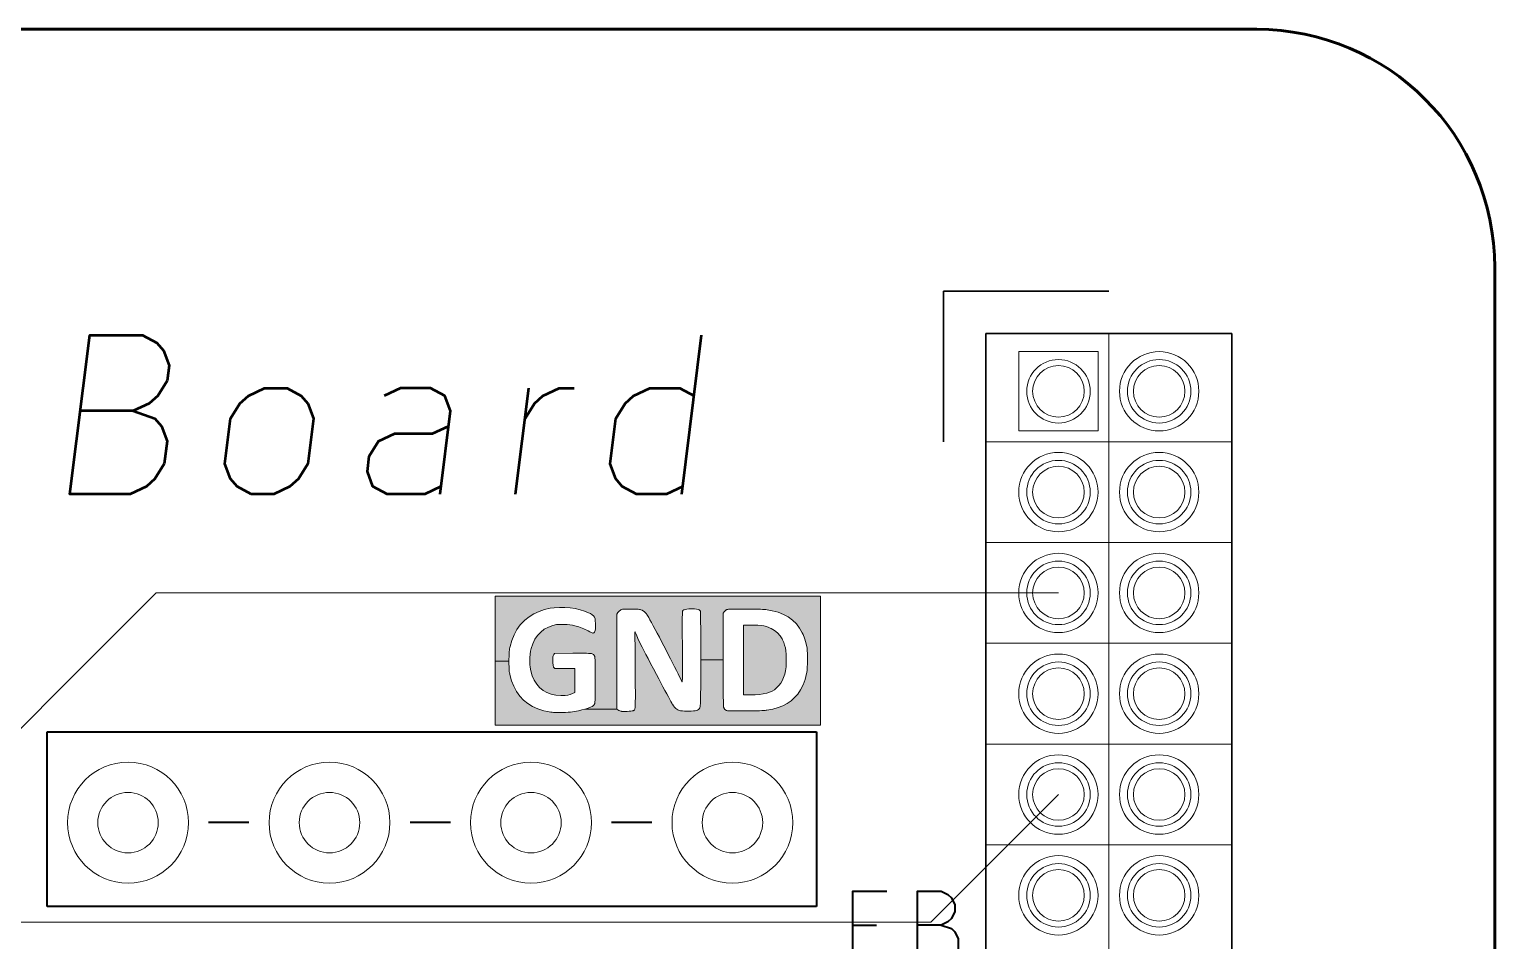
# Model space of a CAD drawing. Header units: millimetres. Extents: x 0 to 100, y -70 to 0.
# Drawn here: x 81.53 to 100, y -11.48 to 0 of the extents above; entities that cross this region are included whole.
import ezdxf

# ---------------------------------------------------------------- set-up
doc = ezdxf.new("R2010")
doc.units = ezdxf.units.MM
for name, color, linetype, lineweight, true_color in [('application board F.Cu', 8, 'Continuous', 18, 0x777779), ('application board F.Silkscreen', 18, 'Continuous', 40, 0x000000), ('application board pcb edge', 18, 'Continuous', 60, 0x000000), ('GPIO connector frame', 18, 'Continuous', 35, 0x000000), ('GPIO connector holes', 18, 'Continuous', 5, 0x000000)]:
    doc.layers.add(name, color=color, linetype=linetype, lineweight=lineweight, true_color=true_color)

msp = doc.modelspace()

# ---------------------------------------------------------------- hatches: boundary and pattern name
at = {"layer": 'application board F.Silkscreen', "lineweight": 0, "transparency": 33554687}
for points in [[(91.500373, -7.140269), (91.500373, -8.764467), (87.399628, -8.764467), (87.399628, -7.959471), (87.572708, -7.959471), (87.572788, -7.998028), (87.573096, -8.028721), (87.573732, -8.053153), (87.574795, -8.07293), (87.576384, -8.089656), (87.578601, -8.104937), (87.581544, -8.120376), (87.583189, -8.128065), (87.604337, -8.205742), (87.632262, -8.276847), (87.666879, -8.341296), (87.708106, -8.399008), (87.755857, -8.4499), (87.810049, -8.493889), (87.870599, -8.530893), (87.937421, -8.560829), (88.010431, -8.583614), (88.057048, -8.593796), (88.08038, -8.598096), (88.099429, -8.601363), (88.116061, -8.603719), (88.132142, -8.605284), (88.149535, -8.606181), (88.170108, -8.60653), (88.195725, -8.606454), (88.228252, -8.606074), (88.242506, -8.60588), (88.284353, -8.605024), (88.318851, -8.603628), (88.348114, -8.601541), (88.374256, -8.59861), (88.399391, -8.594683), (88.400195, -8.594541), (88.447143, -8.585357), (88.492411, -8.574915), (88.528627, -8.565217), (88.933856, -8.565217), (88.944156, -8.574813), (88.956085, -8.582271), (88.970778, -8.587117), (88.971384, -8.587223), (88.983952, -8.589604), (88.992449, -8.591728), (88.993047, -8.591947), (89.001948, -8.593284), (89.017984, -8.593691), (89.038878, -8.5933), (89.062354, -8.592242), (89.086134, -8.590648), (89.107943, -8.588651), (89.125504, -8.586381), (89.13654, -8.58397), (89.137472, -8.583612), (89.142232, -8.581797), (89.146452, -8.580297), (89.150161, -8.578563), (89.153389, -8.576046), (89.156167, -8.572196), (89.158525, -8.566464), (89.160491, -8.558301), (89.162098, -8.547158), (89.163373, -8.532485), (89.164348, -8.513732), (89.165052, -8.490352), (89.165515, -8.461794), (89.165767, -8.427509), (89.165839, -8.386947), (89.16576, -8.339561), (89.16556, -8.284799), (89.165269, -8.222113), (89.164916, -8.150955), (89.164605, -8.086273), (89.164261, -8.019826), (89.163863, -7.955931), (89.16342, -7.895243), (89.162939, -7.838413), (89.162427, -7.786093), (89.161894, -7.738935), (89.161345, -7.697592), (89.16079, -7.662716), (89.160235, -7.634958), (89.159689, -7.614971), (89.159159, -7.603407), (89.158849, -7.600774), (89.157611, -7.59268), (89.159437, -7.590119), (89.163094, -7.594195), (89.168699, -7.604876), (89.174984, -7.619715), (89.182775, -7.639109), (89.192179, -7.660984), (89.203465, -7.685871), (89.216901, -7.714303), (89.232756, -7.746812), (89.251298, -7.78393), (89.272795, -7.826191), (89.297516, -7.874125), (89.325729, -7.928266), (89.357702, -7.989147), (89.393704, -8.057298), (89.431595, -8.12872), (89.460068, -8.182238), (89.487676, -8.234005), (89.514038, -8.283312), (89.538771, -8.329454), (89.561496, -8.371721), (89.581829, -8.409407), (89.599391, -8.441803), (89.613799, -8.468202), (89.624672, -8.487896), (89.63163, -8.500178), (89.633077, -8.502607), (89.646083, -8.521711), (89.660897, -8.540335), (89.67453, -8.554752), (89.675807, -8.555901), (89.689037, -8.566558), (89.702435, -8.57472), (89.717496, -8.580703), (89.735715, -8.584822), (89.758586, -8.587393), (89.787605, -8.588733), (89.824264, -8.589156), (89.833233, -8.589158), (89.869952, -8.588806), (89.898592, -8.587665), (89.920533, -8.585462), (89.937154, -8.581921), (89.949832, -8.57677), (89.959947, -8.569733), (89.967148, -8.562529), (89.970428, -8.558933), (89.973376, -8.555586), (89.976009, -8.551991), (89.978346, -8.547648), (89.980403, -8.542059), (89.9822, -8.534727), (89.983752, -8.525152), (89.985079, -8.512837), (89.986198, -8.497282), (89.987126, -8.47799), (89.987881, -8.454462), (89.988481, -8.426199), (89.988944, -8.392704), (89.989287, -8.353478), (89.989528, -8.308022), (89.989685, -8.255838), (89.989775, -8.196428), (89.989816, -8.129293), (89.989826, -8.053936), (89.989823, -7.969857), (89.989822, -7.944066), (90.273938, -7.944066), (90.273947, -8.031689), (90.273978, -8.110335), (90.274037, -8.180499), (90.27413, -8.242675), (90.274263, -8.297356), (90.274443, -8.345036), (90.274676, -8.386209), (90.274968, -8.42137), (90.275324, -8.451013), (90.275751, -8.47563), (90.276256, -8.495717), (90.276843, -8.511767), (90.277521, -8.524275), (90.278293, -8.533733), (90.279168, -8.540637), (90.28015, -8.54548), (90.281246, -8.548756), (90.281449, -8.549203), (90.295536, -8.568075), (90.316993, -8.581745), (90.325616, -8.585004), (90.332764, -8.585783), (90.348376, -8.586437), (90.371445, -8.586956), (90.400967, -8.58733), (90.435934, -8.58755), (90.475342, -8.587605), (90.518183, -8.587487), (90.555686, -8.587248), (90.611517, -8.586735), (90.658827, -8.586133), (90.698567, -8.585411), (90.731686, -8.584533), (90.759134, -8.583467), (90.781862, -8.582178), (90.800819, -8.580632), (90.816956, -8.578797), (90.824666, -8.577699), (90.898832, -8.563677), (90.965341, -8.545255), (91.025128, -8.522014), (91.07913, -8.493535), (91.128282, -8.4594), (91.169115, -8.423527), (91.212767, -8.374847), (91.249877, -8.32006), (91.280596, -8.258855), (91.305078, -8.190921), (91.323473, -8.115946), (91.325836, -8.103415), (91.330215, -8.072411), (91.333535, -8.034881), (91.335779, -7.992964), (91.336932, -7.948798), (91.336975, -7.904521), (91.335893, -7.86227), (91.333667, -7.824183), (91.330282, -7.792398), (91.328387, -7.780781), (91.315711, -7.723192), (91.300211, -7.671751), (91.280873, -7.623312), (91.270753, -7.601866), (91.236406, -7.542107), (91.195628, -7.489115), (91.14834, -7.442842), (91.094468, -7.403237), (91.033933, -7.37025), (90.96666, -7.343832), (90.892572, -7.323933), (90.825631, -7.312303), (90.809306, -7.310351), (90.791034, -7.308727), (90.769831, -7.3074), (90.74471, -7.306343), (90.714688, -7.305526), (90.678778, -7.30492), (90.635995, -7.304495), (90.585355, -7.304223), (90.548584, -7.304116), (90.497161, -7.304016), (90.454345, -7.303983), (90.419272, -7.30405), (90.391078, -7.304252), (90.368899, -7.304622), (90.351871, -7.305193), (90.339129, -7.306), (90.329811, -7.307077), (90.323053, -7.308456), (90.317989, -7.310172), (90.313757, -7.312259), (90.311836, -7.313362), (90.297723, -7.324217), (90.285499, -7.337647), (90.284608, -7.338922), (90.273938, -7.354756), (90.273938, -7.944066), (89.989822, -7.944066), (89.989821, -7.924108), (89.989818, -7.836829), (89.989805, -7.758524), (89.989773, -7.6887), (89.989715, -7.62686), (89.989623, -7.572508), (89.989491, -7.52515), (89.98931, -7.48429), (89.989073, -7.449433), (89.988773, -7.420082), (89.988401, -7.395744), (89.987952, -7.375922), (89.987416, -7.36012), (89.986786, -7.347844), (89.986055, -7.338599), (89.985216, -7.331887), (89.984261, -7.327216), (89.983182, -7.324087), (89.981972, -7.322008), (89.980658, -7.320516), (89.970398, -7.312988), (89.956046, -7.307557), (89.93629, -7.303987), (89.909813, -7.302046), (89.875302, -7.301498), (89.873807, -7.301502), (89.839697, -7.302264), (89.813433, -7.304533), (89.793465, -7.308622), (89.778244, -7.314847), (89.766483, -7.323283), (89.764874, -7.32486), (89.763458, -7.326879), (89.762225, -7.329912), (89.761163, -7.334529), (89.760265, -7.341302), (89.759519, -7.350802), (89.758916, -7.3636), (89.758446, -7.380267), (89.7581, -7.401373), (89.757866, -7.427491), (89.757735, -7.459191), (89.757698, -7.497043), (89.757744, -7.54162), (89.757864, -7.593492), (89.758048, -7.65323), (89.758285, -7.721405), (89.75851, -7.783152), (89.758783, -7.858559), (89.759013, -7.925031), (89.759189, -7.983102), (89.759301, -8.033308), (89.759341, -8.076184), (89.759299, -8.112264), (89.759165, -8.142083), (89.75893, -8.166177), (89.758586, -8.18508), (89.758121, -8.199328), (89.757527, -8.209455), (89.756795, -8.215996), (89.755915, -8.219488), (89.754878, -8.220463), (89.753674, -8.219458), (89.752293, -8.217007), (89.75093, -8.214089), (89.738955, -8.188502), (89.723566, -8.15665), (89.705154, -8.119287), (89.684115, -8.077165), (89.66084, -8.031037), (89.635724, -7.981657), (89.609159, -7.929778), (89.58154, -7.876154), (89.55326, -7.821536), (89.524712, -7.766678), (89.49629, -7.712334), (89.468387, -7.659257), (89.441397, -7.608199), (89.415712, -7.559914), (89.391728, -7.515156), (89.369836, -7.474676), (89.35043, -7.439229), (89.333904, -7.409567), (89.320652, -7.386444), (89.311066, -7.370612), (89.307551, -7.365357), (89.283228, -7.339003), (89.252668, -7.319374), (89.236913, -7.31266), (89.22803, -7.30995), (89.216915, -7.307884), (89.202218, -7.306373), (89.182589, -7.305325), (89.156676, -7.304653), (89.12313, -7.304265), (89.10896, -7.304179), (89.074478, -7.304032), (89.048056, -7.304072), (89.028286, -7.304422), (89.013759, -7.305207), (89.003066, -7.306549), (88.994796, -7.308573), (88.987542, -7.311403), (88.979893, -7.315162), (88.979061, -7.31559), (88.960293, -7.327946), (88.947364, -7.343787), (88.94483, -7.348298), (88.933856, -7.369051), (88.933856, -8.565217), (88.528627, -8.565217), (88.534415, -8.563667), (88.571574, -8.552066), (88.602305, -8.540566), (88.623, -8.530764), (88.63863, -8.51856), (88.650223, -8.503078), (88.650228, -8.503069), (88.652088, -8.499038), (88.653673, -8.494307), (88.655003, -8.488132), (88.656103, -8.479765), (88.656993, -8.468461), (88.657695, -8.453473), (88.658232, -8.434056), (88.658625, -8.409464), (88.658897, -8.37895), (88.659069, -8.341768), (88.659164, -8.297173), (88.659203, -8.244418), (88.65921, -8.198602), (88.659198, -8.139196), (88.659149, -8.088513), (88.65904, -8.045807), (88.658848, -8.010332), (88.658551, -7.98134), (88.658128, -7.958085), (88.657556, -7.939819), (88.656812, -7.925797), (88.655875, -7.915271), (88.654722, -7.907495), (88.65333, -7.901721), (88.651679, -7.897203), (88.650131, -7.893945), (88.646271, -7.886425), (88.642469, -7.88009), (88.637929, -7.874842), (88.631858, -7.870585), (88.62346, -7.867223), (88.611941, -7.86466), (88.596504, -7.8628), (88.576356, -7.861546), (88.5507, -7.860802), (88.518743, -7.860471), (88.479689, -7.860459), (88.432743, -7.860668), (88.377971, -7.860996), (88.146453, -7.862398), (88.136539, -7.875678), (88.131948, -7.883234), (88.12882, -7.892711), (88.126778, -7.906217), (88.125445, -7.92586), (88.124846, -7.940922), (88.124958, -7.980198), (88.128222, -8.011354), (88.134588, -8.034083), (88.141787, -8.045889), (88.144773, -8.048385), (88.149421, -8.050327), (88.15684, -8.051784), (88.168136, -8.052824), (88.184417, -8.053515), (88.206791, -8.053925), (88.236364, -8.054123), (88.274245, -8.054176), (88.403505, -8.054176), (88.403505, -8.356226), (88.37391, -8.368028), (88.342863, -8.378983), (88.312578, -8.386315), (88.280039, -8.390523), (88.24223, -8.392107), (88.2283, -8.39214), (88.163939, -8.387747), (88.104586, -8.375385), (88.050465, -8.35526), (88.001799, -8.327578), (87.958814, -8.292544), (87.921734, -8.250363), (87.890782, -8.201242), (87.866183, -8.145385), (87.84816, -8.082998), (87.839636, -8.035964), (87.836353, -8.000623), (87.835346, -7.95982), (87.836469, -7.916512), (87.839577, -7.873654), (87.844525, -7.834201), (87.851165, -7.801108), (87.851234, -7.800839), (87.871428, -7.739504), (87.898568, -7.684158), (87.932279, -7.635156), (87.972181, -7.592853), (88.017898, -7.557603), (88.06905, -7.529762), (88.125261, -7.509684), (88.171774, -7.499735), (88.198604, -7.497048), (88.23182, -7.496009), (88.268601, -7.496497), (88.306124, -7.498389), (88.341568, -7.501563), (88.372109, -7.505899), (88.386932, -7.509014), (88.451545, -7.528106), (88.515849, -7.553375), (88.570245, -7.579421), (88.593947, -7.591529), (88.610794, -7.599752), (88.622328, -7.604591), (88.630089, -7.606545), (88.635617, -7.606114), (88.640452, -7.603799), (88.642089, -7.602752), (88.651406, -7.592518), (88.658016, -7.575437), (88.66203, -7.550893), (88.663557, -7.518273), (88.663045, -7.485467), (88.66114, -7.452173), (88.657308, -7.426439), (88.65034, -7.406384), (88.63903, -7.390124), (88.622169, -7.375778), (88.598551, -7.361464), (88.576021, -7.349788), (88.526536, -7.328871), (88.46998, -7.311623), (88.408094, -7.298244), (88.342618, -7.288931), (88.275294, -7.283886), (88.207862, -7.283306), (88.142063, -7.287391), (88.090977, -7.294287), (88.020022, -7.31054), (87.951334, -7.33421), (87.886358, -7.3646), (87.826538, -7.401018), (87.773319, -7.442769), (87.763626, -7.451669), (87.715387, -7.503626), (87.673305, -7.562532), (87.637618, -7.627939), (87.608562, -7.699404), (87.586377, -7.77648), (87.583547, -7.789001), (87.580131, -7.80552), (87.57751, -7.820853), (87.575581, -7.836621), (87.574242, -7.854446), (87.57339, -7.875949), (87.57292, -7.902753), (87.57273, -7.936478), (87.572708, -7.959471), (87.399628, -7.959471), (87.399628, -7.140269)], [(90.611326, -7.504967), (90.665506, -7.505629), (90.711763, -7.507661), (90.751575, -7.511302), (90.786424, -7.516795), (90.817787, -7.524379), (90.847146, -7.534296), (90.875979, -7.546788), (90.880053, -7.548753), (90.919777, -7.572747), (90.957126, -7.604067), (90.989958, -7.640574), (91.016131, -7.680127), (91.02117, -7.689808), (91.036468, -7.723639), (91.04821, -7.756621), (91.056839, -7.790861), (91.062798, -7.828465), (91.06653, -7.87154), (91.06828, -7.913951), (91.068544, -7.976187), (91.065657, -8.030943), (91.059347, -8.079759), (91.04934, -8.124179), (91.035362, -8.165744), (91.017142, -8.205996), (91.016198, -8.207839), (90.998128, -8.237131), (90.974463, -8.266994), (90.947451, -8.295095), (90.91934, -8.319099), (90.892378, -8.336673), (90.891763, -8.336996), (90.858926, -8.35173), (90.82178, -8.363602), (90.779403, -8.37276), (90.730872, -8.379351), (90.675265, -8.383522), (90.611659, -8.38542), (90.587649, -8.385575), (90.529642, -8.385645), (90.529642, -7.504884)]]:
    msp.add_hatch(color=256, dxfattribs=at).paths.add_polyline_path(points, flags=0)

# ---------------------------------------------------------------- linework, layer by layer
at = {"layer": 'application board F.Cu', "flags": 128}
for points in [[(95, -4.06), (95, -5.06), (94, -5.06), (94, -4.06), (95, -4.06)], [(83.124, -7.1), (80.23, -9.994)], [(94.5, -7.1), (83.124, -7.1)], [(94.5, -9.64), (92.89, -11.25)], [(92.89, -11.25), (68.786, -11.25)]]:
    msp.add_lwpolyline(points, dxfattribs=at)
at = {"layer": 'application board F.Cu'}
for centre, radius in [((95.77, -4.56), 0.5), ((94.5, -4.56), 0.325), ((95.77, -4.56), 0.325), ((94.5, -5.83), 0.5), ((95.77, -5.83), 0.5), ((94.5, -5.83), 0.325), ((95.77, -5.83), 0.325), ((94.5, -7.1), 0.5), ((95.77, -7.1), 0.5), ((94.5, -7.1), 0.325), ((95.77, -7.1), 0.325), ((94.5, -8.37), 0.5), ((95.77, -8.37), 0.5), ((94.5, -8.37), 0.325), ((95.77, -8.37), 0.325), ((82.77, -9.994), 0.762), ((85.31, -9.994), 0.762), ((87.85, -9.994), 0.762), ((90.39, -9.994), 0.762), ((94.5, -9.64), 0.5), ((95.77, -9.64), 0.5), ((94.5, -9.64), 0.325), ((95.77, -9.64), 0.325), ((82.77, -9.994), 0.381), ((85.31, -9.994), 0.381), ((87.85, -9.994), 0.381), ((90.39, -9.994), 0.381), ((94.5, -10.91), 0.5), ((95.77, -10.91), 0.5), ((94.5, -10.91), 0.325), ((95.77, -10.91), 0.325)]:
    msp.add_circle(centre, radius, dxfattribs=at)
at = {"layer": 'application board F.Silkscreen', "lineweight": 50, "flags": 128}
for points in [[(82.834464, -4.807142), (83.108273, -4.90238), (83.191607, -4.997619), (83.263035, -5.188095), (83.227321, -5.473809), (83.108273, -5.664285), (83.00113, -5.759523), (82.79875, -5.854761), (82.036845, -5.854761), (82.286845, -3.854761), (82.953511, -3.854761), (83.132083, -3.95), (83.215416, -4.045238), (83.286845, -4.235714), (83.263035, -4.42619), (83.143988, -4.616666), (83.036845, -4.711904), (82.834464, -4.807142), (82.167797, -4.807142)], [(89.75113, -5.854761), (90.00113, -3.854761)], [(84.322559, -5.854761), (84.143988, -5.759523), (84.060654, -5.664285), (83.989226, -5.473809), (84.060654, -4.90238), (84.179702, -4.711904), (84.286845, -4.616666), (84.489226, -4.521428), (84.77494, -4.521428), (84.953511, -4.616666), (85.036845, -4.711904), (85.108273, -4.90238), (85.036845, -5.473809), (84.917797, -5.664285), (84.810654, -5.759523), (84.608273, -5.854761), (84.322559, -5.854761)], [(86.703511, -5.854761), (86.834464, -4.807142), (86.763035, -4.616666), (86.584464, -4.521428), (86.203511, -4.521428), (86.00113, -4.616666)], [(87.655892, -5.854761), (87.822559, -4.521428)], [(87.77494, -4.90238), (87.893988, -4.711904), (88.00113, -4.616666), (88.203511, -4.521428), (88.393988, -4.521428)], [(89.763035, -5.759523), (89.560654, -5.854761), (89.179702, -5.854761), (89.00113, -5.759523), (88.917797, -5.664285), (88.846369, -5.473809), (88.917797, -4.90238), (89.036845, -4.711904), (89.143988, -4.616666), (89.346369, -4.521428), (89.727321, -4.521428), (89.905892, -4.616666)], [(86.715416, -5.759523), (86.513035, -5.854761), (86.036845, -5.854761), (85.858273, -5.759523), (85.786845, -5.569047), (85.810654, -5.378571), (85.929702, -5.188095), (86.132083, -5.092857), (86.608273, -5.092857), (86.810654, -4.997619)]]:
    msp.add_lwpolyline(points, dxfattribs=at)
at = {"layer": 'application board F.Silkscreen', "lineweight": 0, "flags": 128}
for points in [[(91.500373, -7.140269), (91.500373, -8.764467), (87.399628, -8.764467), (87.399628, -7.959471), (87.572708, -7.959471), (87.572788, -7.998028), (87.573096, -8.028721), (87.573732, -8.053153), (87.574795, -8.07293), (87.576384, -8.089656), (87.578601, -8.104937), (87.581544, -8.120376), (87.583189, -8.128065), (87.604337, -8.205742), (87.632262, -8.276847), (87.666879, -8.341296), (87.708106, -8.399008), (87.755857, -8.4499), (87.810049, -8.493889), (87.870599, -8.530893), (87.937421, -8.560829), (88.010431, -8.583614), (88.057048, -8.593796), (88.08038, -8.598096), (88.099429, -8.601363), (88.116061, -8.603719), (88.132142, -8.605284), (88.149535, -8.606181), (88.170108, -8.60653), (88.195725, -8.606454), (88.228252, -8.606074), (88.242506, -8.60588), (88.284353, -8.605024), (88.318851, -8.603628), (88.348114, -8.601541), (88.374256, -8.59861), (88.399391, -8.594683), (88.400195, -8.594541), (88.447143, -8.585357), (88.492411, -8.574915), (88.528627, -8.565217), (88.933856, -8.565217), (88.944156, -8.574813), (88.956085, -8.582271), (88.970778, -8.587117), (88.971384, -8.587223), (88.983952, -8.589604), (88.992449, -8.591728), (88.993047, -8.591947), (89.001948, -8.593284), (89.017984, -8.593691), (89.038878, -8.5933), (89.062354, -8.592242), (89.086134, -8.590648), (89.107943, -8.588651), (89.125504, -8.586381), (89.13654, -8.58397), (89.137472, -8.583612), (89.142232, -8.581797), (89.146452, -8.580297), (89.150161, -8.578563), (89.153389, -8.576046), (89.156167, -8.572196), (89.158525, -8.566464), (89.160491, -8.558301), (89.162098, -8.547158), (89.163373, -8.532485), (89.164348, -8.513732), (89.165052, -8.490352), (89.165515, -8.461794), (89.165767, -8.427509), (89.165839, -8.386947), (89.16576, -8.339561), (89.16556, -8.284799), (89.165269, -8.222113), (89.164916, -8.150955), (89.164605, -8.086273), (89.164261, -8.019826), (89.163863, -7.955931), (89.16342, -7.895243), (89.162939, -7.838413), (89.162427, -7.786093), (89.161894, -7.738935), (89.161345, -7.697592), (89.16079, -7.662716), (89.160235, -7.634958), (89.159689, -7.614971), (89.159159, -7.603407), (89.158849, -7.600774), (89.157611, -7.59268), (89.159437, -7.590119), (89.163094, -7.594195), (89.168699, -7.604876), (89.174984, -7.619715), (89.182775, -7.639109), (89.192179, -7.660984), (89.203465, -7.685871), (89.216901, -7.714303), (89.232756, -7.746812), (89.251298, -7.78393), (89.272795, -7.826191), (89.297516, -7.874125), (89.325729, -7.928266), (89.357702, -7.989147), (89.393704, -8.057298), (89.431595, -8.12872), (89.460068, -8.182238), (89.487676, -8.234005), (89.514038, -8.283312), (89.538771, -8.329454), (89.561496, -8.371721), (89.581829, -8.409407), (89.599391, -8.441803), (89.613799, -8.468202), (89.624672, -8.487896), (89.63163, -8.500178), (89.633077, -8.502607), (89.646083, -8.521711), (89.660897, -8.540335), (89.67453, -8.554752), (89.675807, -8.555901), (89.689037, -8.566558), (89.702435, -8.57472), (89.717496, -8.580703), (89.735715, -8.584822), (89.758586, -8.587393), (89.787605, -8.588733), (89.824264, -8.589156), (89.833233, -8.589158), (89.869952, -8.588806), (89.898592, -8.587665), (89.920533, -8.585462), (89.937154, -8.581921), (89.949832, -8.57677), (89.959947, -8.569733), (89.967148, -8.562529), (89.970428, -8.558933), (89.973376, -8.555586), (89.976009, -8.551991), (89.978346, -8.547648), (89.980403, -8.542059), (89.9822, -8.534727), (89.983752, -8.525152), (89.985079, -8.512837), (89.986198, -8.497282), (89.987126, -8.47799), (89.987881, -8.454462), (89.988481, -8.426199), (89.988944, -8.392704), (89.989287, -8.353478), (89.989528, -8.308022), (89.989685, -8.255838), (89.989775, -8.196428), (89.989816, -8.129293), (89.989826, -8.053936), (89.989823, -7.969857), (89.989822, -7.944066), (90.273938, -7.944066), (90.273947, -8.031689), (90.273978, -8.110335), (90.274037, -8.180499), (90.27413, -8.242675), (90.274263, -8.297356), (90.274443, -8.345036), (90.274676, -8.386209), (90.274968, -8.42137), (90.275324, -8.451013), (90.275751, -8.47563), (90.276256, -8.495717), (90.276843, -8.511767), (90.277521, -8.524275), (90.278293, -8.533733), (90.279168, -8.540637), (90.28015, -8.54548), (90.281246, -8.548756), (90.281449, -8.549203), (90.295536, -8.568075), (90.316993, -8.581745), (90.325616, -8.585004), (90.332764, -8.585783), (90.348376, -8.586437), (90.371445, -8.586956), (90.400967, -8.58733), (90.435934, -8.58755), (90.475342, -8.587605), (90.518183, -8.587487), (90.555686, -8.587248), (90.611517, -8.586735), (90.658827, -8.586133), (90.698567, -8.585411), (90.731686, -8.584533), (90.759134, -8.583467), (90.781862, -8.582178), (90.800819, -8.580632), (90.816956, -8.578797), (90.824666, -8.577699), (90.898832, -8.563677), (90.965341, -8.545255), (91.025128, -8.522014), (91.07913, -8.493535), (91.128282, -8.4594), (91.169115, -8.423527), (91.212767, -8.374847), (91.249877, -8.32006), (91.280596, -8.258855), (91.305078, -8.190921), (91.323473, -8.115946), (91.325836, -8.103415), (91.330215, -8.072411), (91.333535, -8.034881), (91.335779, -7.992964), (91.336932, -7.948798), (91.336975, -7.904521), (91.335893, -7.86227), (91.333667, -7.824183), (91.330282, -7.792398), (91.328387, -7.780781), (91.315711, -7.723192), (91.300211, -7.671751), (91.280873, -7.623312), (91.270753, -7.601866), (91.236406, -7.542107), (91.195628, -7.489115), (91.14834, -7.442842), (91.094468, -7.403237), (91.033933, -7.37025), (90.96666, -7.343832), (90.892572, -7.323933), (90.825631, -7.312303), (90.809306, -7.310351), (90.791034, -7.308727), (90.769831, -7.3074), (90.74471, -7.306343), (90.714688, -7.305526), (90.678778, -7.30492), (90.635995, -7.304495), (90.585355, -7.304223), (90.548584, -7.304116), (90.497161, -7.304016), (90.454345, -7.303983), (90.419272, -7.30405), (90.391078, -7.304252), (90.368899, -7.304622), (90.351871, -7.305193), (90.339129, -7.306), (90.329811, -7.307077), (90.323053, -7.308456), (90.317989, -7.310172), (90.313757, -7.312259), (90.311836, -7.313362), (90.297723, -7.324217), (90.285499, -7.337647), (90.284608, -7.338922), (90.273938, -7.354756), (90.273938, -7.944066), (89.989822, -7.944066), (89.989821, -7.924108), (89.989818, -7.836829), (89.989805, -7.758524), (89.989773, -7.6887), (89.989715, -7.62686), (89.989623, -7.572508), (89.989491, -7.52515), (89.98931, -7.48429), (89.989073, -7.449433), (89.988773, -7.420082), (89.988401, -7.395744), (89.987952, -7.375922), (89.987416, -7.36012), (89.986786, -7.347844), (89.986055, -7.338599), (89.985216, -7.331887), (89.984261, -7.327216), (89.983182, -7.324087), (89.981972, -7.322008), (89.980658, -7.320516), (89.970398, -7.312988), (89.956046, -7.307557), (89.93629, -7.303987), (89.909813, -7.302046), (89.875302, -7.301498), (89.873807, -7.301502), (89.839697, -7.302264), (89.813433, -7.304533), (89.793465, -7.308622), (89.778244, -7.314847), (89.766483, -7.323283), (89.764874, -7.32486), (89.763458, -7.326879), (89.762225, -7.329912), (89.761163, -7.334529), (89.760265, -7.341302), (89.759519, -7.350802), (89.758916, -7.3636), (89.758446, -7.380267), (89.7581, -7.401373), (89.757866, -7.427491), (89.757735, -7.459191), (89.757698, -7.497043), (89.757744, -7.54162), (89.757864, -7.593492), (89.758048, -7.65323), (89.758285, -7.721405), (89.75851, -7.783152), (89.758783, -7.858559), (89.759013, -7.925031), (89.759189, -7.983102), (89.759301, -8.033308), (89.759341, -8.076184), (89.759299, -8.112264), (89.759165, -8.142083), (89.75893, -8.166177), (89.758586, -8.18508), (89.758121, -8.199328), (89.757527, -8.209455), (89.756795, -8.215996), (89.755915, -8.219488), (89.754878, -8.220463), (89.753674, -8.219458), (89.752293, -8.217007), (89.75093, -8.214089), (89.738955, -8.188502), (89.723566, -8.15665), (89.705154, -8.119287), (89.684115, -8.077165), (89.66084, -8.031037), (89.635724, -7.981657), (89.609159, -7.929778), (89.58154, -7.876154), (89.55326, -7.821536), (89.524712, -7.766678), (89.49629, -7.712334), (89.468387, -7.659257), (89.441397, -7.608199), (89.415712, -7.559914), (89.391728, -7.515156), (89.369836, -7.474676), (89.35043, -7.439229), (89.333904, -7.409567), (89.320652, -7.386444), (89.311066, -7.370612), (89.307551, -7.365357), (89.283228, -7.339003), (89.252668, -7.319374), (89.236913, -7.31266), (89.22803, -7.30995), (89.216915, -7.307884), (89.202218, -7.306373), (89.182589, -7.305325), (89.156676, -7.304653), (89.12313, -7.304265), (89.10896, -7.304179), (89.074478, -7.304032), (89.048056, -7.304072), (89.028286, -7.304422), (89.013759, -7.305207), (89.003066, -7.306549), (88.994796, -7.308573), (88.987542, -7.311403), (88.979893, -7.315162), (88.979061, -7.31559), (88.960293, -7.327946), (88.947364, -7.343787), (88.94483, -7.348298), (88.933856, -7.369051), (88.933856, -8.565217), (88.528627, -8.565217), (88.534415, -8.563667), (88.571574, -8.552066), (88.602305, -8.540566), (88.623, -8.530764), (88.63863, -8.51856), (88.650223, -8.503078), (88.650228, -8.503069), (88.652088, -8.499038), (88.653673, -8.494307), (88.655003, -8.488132), (88.656103, -8.479765), (88.656993, -8.468461), (88.657695, -8.453473), (88.658232, -8.434056), (88.658625, -8.409464), (88.658897, -8.37895), (88.659069, -8.341768), (88.659164, -8.297173), (88.659203, -8.244418), (88.65921, -8.198602), (88.659198, -8.139196), (88.659149, -8.088513), (88.65904, -8.045807), (88.658848, -8.010332), (88.658551, -7.98134), (88.658128, -7.958085), (88.657556, -7.939819), (88.656812, -7.925797), (88.655875, -7.915271), (88.654722, -7.907495), (88.65333, -7.901721), (88.651679, -7.897203), (88.650131, -7.893945), (88.646271, -7.886425), (88.642469, -7.88009), (88.637929, -7.874842), (88.631858, -7.870585), (88.62346, -7.867223), (88.611941, -7.86466), (88.596504, -7.8628), (88.576356, -7.861546), (88.5507, -7.860802), (88.518743, -7.860471), (88.479689, -7.860459), (88.432743, -7.860668), (88.377971, -7.860996), (88.146453, -7.862398), (88.136539, -7.875678), (88.131948, -7.883234), (88.12882, -7.892711), (88.126778, -7.906217), (88.125445, -7.92586), (88.124846, -7.940922), (88.124958, -7.980198), (88.128222, -8.011354), (88.134588, -8.034083), (88.141787, -8.045889), (88.144773, -8.048385), (88.149421, -8.050327), (88.15684, -8.051784), (88.168136, -8.052824), (88.184417, -8.053515), (88.206791, -8.053925), (88.236364, -8.054123), (88.274245, -8.054176), (88.403505, -8.054176), (88.403505, -8.356226), (88.37391, -8.368028), (88.342863, -8.378983), (88.312578, -8.386315), (88.280039, -8.390523), (88.24223, -8.392107), (88.2283, -8.39214), (88.163939, -8.387747), (88.104586, -8.375385), (88.050465, -8.35526), (88.001799, -8.327578), (87.958814, -8.292544), (87.921734, -8.250363), (87.890782, -8.201242), (87.866183, -8.145385), (87.84816, -8.082998), (87.839636, -8.035964), (87.836353, -8.000623), (87.835346, -7.95982), (87.836469, -7.916512), (87.839577, -7.873654), (87.844525, -7.834201), (87.851165, -7.801108), (87.851234, -7.800839), (87.871428, -7.739504), (87.898568, -7.684158), (87.932279, -7.635156), (87.972181, -7.592853), (88.017898, -7.557603), (88.06905, -7.529762), (88.125261, -7.509684), (88.171774, -7.499735), (88.198604, -7.497048), (88.23182, -7.496009), (88.268601, -7.496497), (88.306124, -7.498389), (88.341568, -7.501563), (88.372109, -7.505899), (88.386932, -7.509014), (88.451545, -7.528106), (88.515849, -7.553375), (88.570245, -7.579421), (88.593947, -7.591529), (88.610794, -7.599752), (88.622328, -7.604591), (88.630089, -7.606545), (88.635617, -7.606114), (88.640452, -7.603799), (88.642089, -7.602752), (88.651406, -7.592518), (88.658016, -7.575437), (88.66203, -7.550893), (88.663557, -7.518273), (88.663045, -7.485467), (88.66114, -7.452173), (88.657308, -7.426439), (88.65034, -7.406384), (88.63903, -7.390124), (88.622169, -7.375778), (88.598551, -7.361464), (88.576021, -7.349788), (88.526536, -7.328871), (88.46998, -7.311623), (88.408094, -7.298244), (88.342618, -7.288931), (88.275294, -7.283886), (88.207862, -7.283306), (88.142063, -7.287391), (88.090977, -7.294287), (88.020022, -7.31054), (87.951334, -7.33421), (87.886358, -7.3646), (87.826538, -7.401018), (87.773319, -7.442769), (87.763626, -7.451669), (87.715387, -7.503626), (87.673305, -7.562532), (87.637618, -7.627939), (87.608562, -7.699404), (87.586377, -7.77648), (87.583547, -7.789001), (87.580131, -7.80552), (87.57751, -7.820853), (87.575581, -7.836621), (87.574242, -7.854446), (87.57339, -7.875949), (87.57292, -7.902753), (87.57273, -7.936478), (87.572708, -7.959471), (87.399628, -7.959471), (87.399628, -7.140269), (91.500373, -7.140269)], [(90.611326, -7.504967), (90.665506, -7.505629), (90.711763, -7.507661), (90.751575, -7.511302), (90.786424, -7.516795), (90.817787, -7.524379), (90.847146, -7.534296), (90.875979, -7.546788), (90.880053, -7.548753), (90.919777, -7.572747), (90.957126, -7.604067), (90.989958, -7.640574), (91.016131, -7.680127), (91.02117, -7.689808), (91.036468, -7.723639), (91.04821, -7.756621), (91.056839, -7.790861), (91.062798, -7.828465), (91.06653, -7.87154), (91.06828, -7.913951), (91.068544, -7.976187), (91.065657, -8.030943), (91.059347, -8.079759), (91.04934, -8.124179), (91.035362, -8.165744), (91.017142, -8.205996), (91.016198, -8.207839), (90.998128, -8.237131), (90.974463, -8.266994), (90.947451, -8.295095), (90.91934, -8.319099), (90.892378, -8.336673), (90.891763, -8.336996), (90.858926, -8.35173), (90.82178, -8.363602), (90.779403, -8.37276), (90.730872, -8.379351), (90.675265, -8.383522), (90.611659, -8.38542), (90.587649, -8.385575), (90.529642, -8.385645), (90.529642, -7.504884), (90.611326, -7.504967)]]:
    msp.add_lwpolyline(points, dxfattribs=at)
at = {"layer": 'application board F.Silkscreen', "flags": 128}
for points in [[(81.75, -11.05), (81.75, -8.85)], [(81.75, -8.85), (91.45, -8.85)], [(91.45, -8.85), (91.45, -11.05)], [(84.294, -9.994), (83.786, -9.994)], [(86.834, -9.994), (86.326, -9.994)], [(89.374, -9.994), (88.866, -9.994)], [(92.335714, -11.757142), (91.907142, -11.757142), (91.907142, -10.857142), (92.335714, -10.857142)], [(93.021428, -11.285714), (93.15, -11.328571), (93.192857, -11.371428), (93.235714, -11.457142), (93.235714, -11.585714), (93.192857, -11.671428), (93.15, -11.714285), (93.064285, -11.757142), (92.721428, -11.757142), (92.721428, -10.857142), (93.021428, -10.857142), (93.107142, -10.9), (93.15, -10.942857), (93.192857, -11.028571), (93.192857, -11.114285), (93.15, -11.2), (93.107142, -11.242857), (93.021428, -11.285714), (92.721428, -11.285714)], [(91.45, -11.05), (81.75, -11.05)], [(91.907142, -11.285714), (92.207142, -11.285714)]]:
    msp.add_lwpolyline(points, dxfattribs=at)
at = {"layer": 'application board pcb edge', "color": 18, "true_color": 0x000000, "flags": 128}
for points in [[(97, 0), (50, 0)], [(100, -35.01), (100, -3)]]:
    msp.add_lwpolyline(points, dxfattribs=at)
msp.add_lwpolyline([(100, -3, 0.414213562), (97, 0)], format="xyb", dxfattribs=at)
at = {"layer": 'GPIO connector frame'}
for p, q in [((93.05, -5.195), (93.05, -3.3)), ((93.05, -3.3), (95.135, -3.3)), ((93.585, -3.83), (95.135, -3.83)), ((93.585, -33.23), (93.585, -3.83)), ((95.135, -3.83), (96.685, -3.83)), ((96.685, -33.23), (96.685, -3.83))]:
    msp.add_line(p, q, dxfattribs=at)
at = {"layer": 'GPIO connector holes'}
for p, q in [((95.135, -33.23), (95.135, -3.83)), ((93.585, -5.195), (95.135, -5.195)), ((95.135, -5.195), (96.685, -5.195)), ((93.585, -6.465), (95.135, -6.465)), ((95.135, -6.465), (96.685, -6.465)), ((93.585, -7.735), (95.135, -7.735)), ((95.135, -7.735), (96.685, -7.735)), ((93.585, -9.005), (95.135, -9.005)), ((95.135, -9.005), (96.685, -9.005)), ((93.585, -10.275), (95.135, -10.275)), ((95.135, -10.275), (96.685, -10.275))]:
    msp.add_line(p, q, dxfattribs=at)
for centre in [(94.5, -4.56), (95.77, -4.56), (94.5, -5.83), (95.77, -5.83), (94.5, -7.1), (95.77, -7.1), (94.5, -8.37), (95.77, -8.37), (94.5, -9.64), (95.77, -9.64), (94.5, -10.91), (95.77, -10.91)]:
    msp.add_circle(centre, 0.4, dxfattribs=at)

doc.saveas('drawing.dxf')
